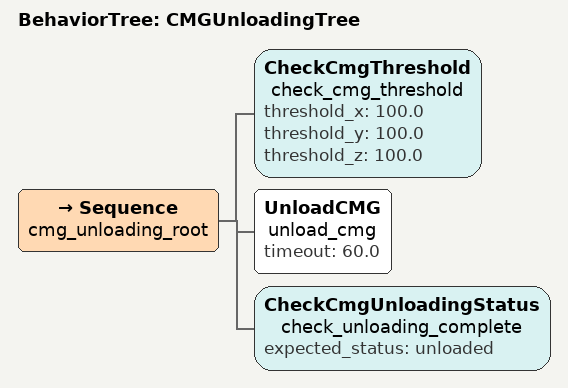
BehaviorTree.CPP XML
<?xml version="1.0"?>
<root main_tree_to_execute="CMGUnloadingTree">

  <!-- CMG Unloading Behavior Tree -->
  <BehaviorTree ID="CMGUnloadingTree">
    <Sequence name="cmg_unloading_root">

      <!-- Check CMG Thresholds -->
      <CheckCmgThreshold name="check_cmg_threshold"
                        threshold_x="100.0"
                        threshold_y="100.0"
                        threshold_z="100.0"/>

      <!-- Execute CMG unloading -->
      <UnloadCMG name="unload_cmg" timeout="60.0"/>

      <!-- Check if unloading is complete -->
      <CheckCmgUnloadingStatus name="check_unloading_complete" expected_status="unloaded"/>

    </Sequence>
  </BehaviorTree>

</root>
